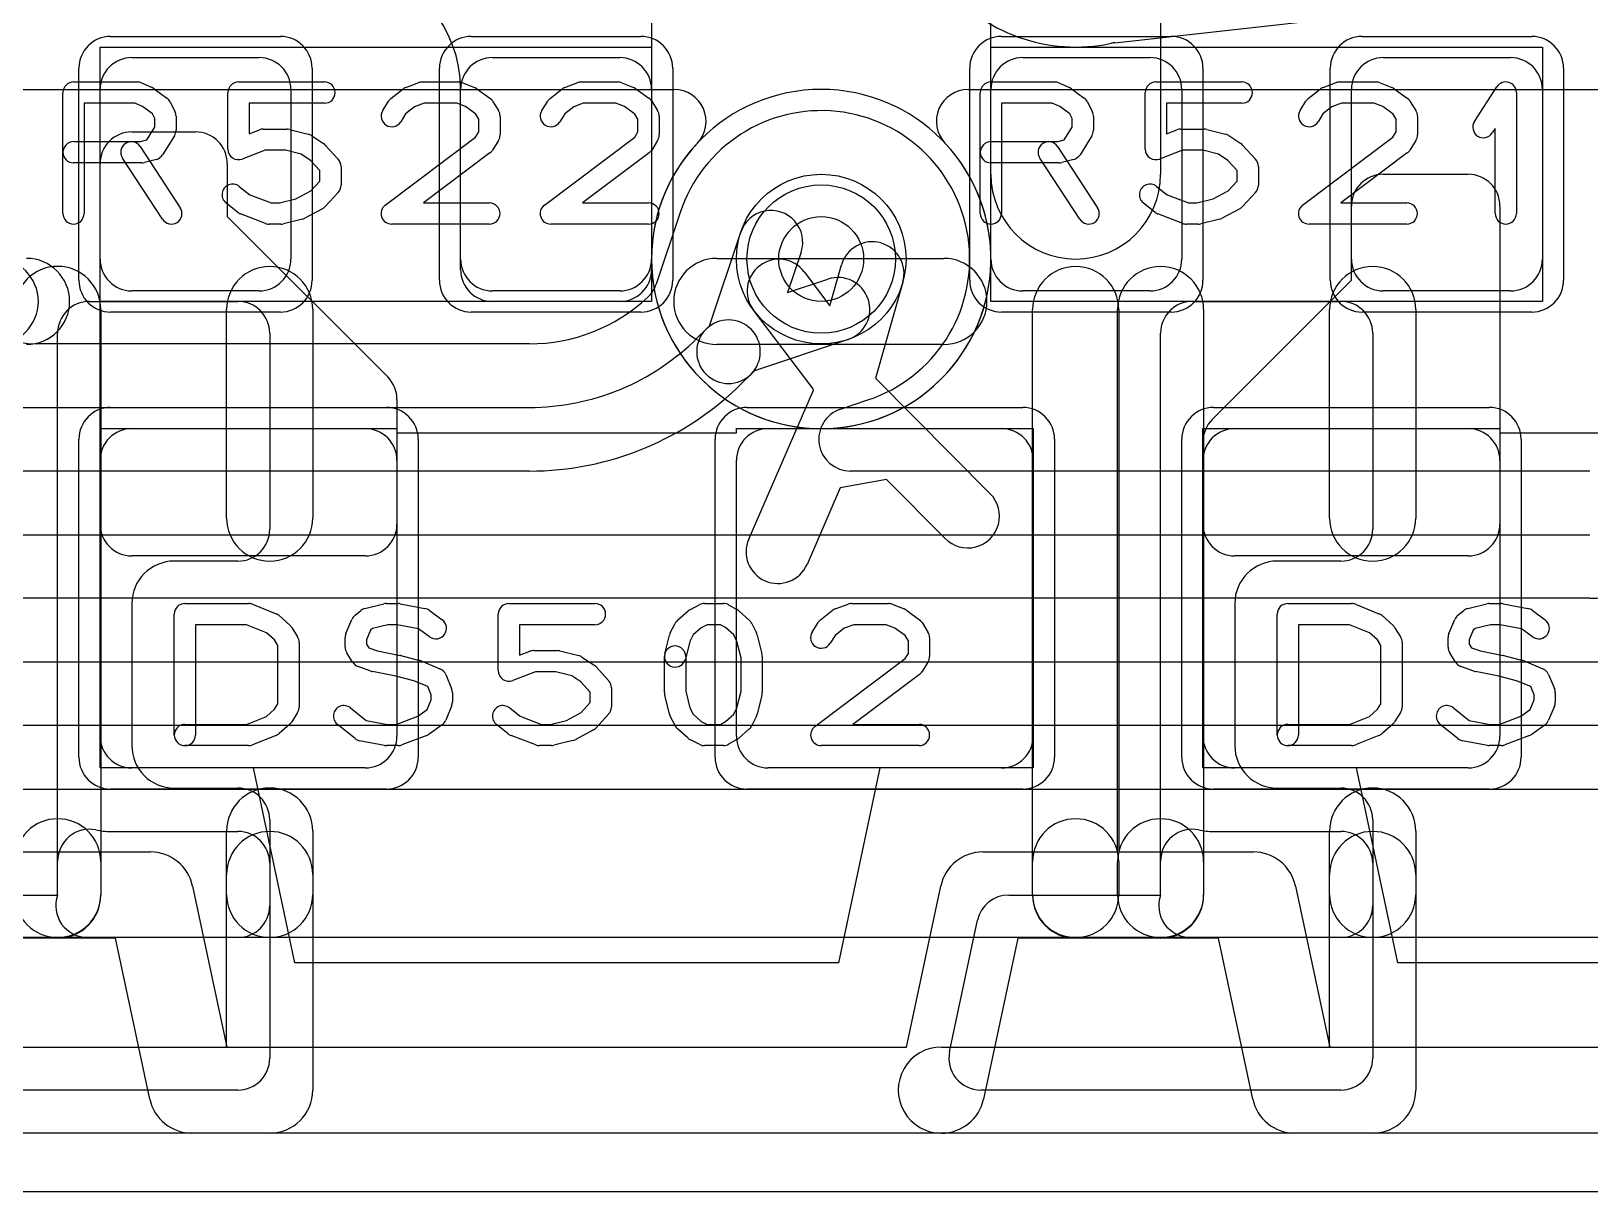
# Model space of a CAD drawing. Extents: x 0 to 23.1, y -0.5 to 20.
# Drawn here: x 8.438 to 12.112, y 0 to 2.737 of the extents above; entities that cross this region are included whole.
import ezdxf

# ---------------------------------------------------------------- set-up
doc = ezdxf.new("R2010")
doc.units = 0
for name, color, linetype in [('Hole', 1, 'CONTINUOUS'), ('L1', 3, 'CONTINUOUS'), ('L2', 3, 'CONTINUOUS'), ('L3', 3, 'CONTINUOUS'), ('L4', 3, 'CONTINUOUS'), ('MetalMask-A', 176, 'CONTINUOUS'), ('Outline', 7, 'CONTINUOUS'), ('PartsArea-A', 111, 'CONTINUOUS'), ('PartsSilk-A', 221, 'CONTINUOUS'), ('Resist-A', 2, 'CONTINUOUS'), ('Resist-B', 2, 'CONTINUOUS'), ('Silk-A', 140, 'CONTINUOUS')]:
    doc.layers.add(name, color=color, linetype=linetype)

msp = doc.modelspace()

# ---------------------------------------------------------------- linework, layer by layer
at = {"layer": 'Hole'}
msp.add_circle((10.3, 2.2), 0.1, dxfattribs=at)
at = {"layer": 'L1'}
for p, q in [((9.9, 3.32503), (9.9, 2.17497)), ((10.7, 2.4), (10.7, 3.1)), ((11.1, 3.1), (11.1, 2.4)), ((8.675, 2.675), (8.975, 2.675)), ((9.525, 2.675), (9.825, 2.675)), ((10.775, 2.675), (11.075, 2.675)), ((11.625, 2.675), (11.925, 2.675)), ((8.6, 2.2), (8.6, 2.6)), ((9.05, 2.6), (9.05, 2.2)), ((9.45, 2.17497), (9.45, 2.6)), ((9.45, 2.2), (9.45, 2.6)), ((9.9, 2.6), (9.9, 2.2)), ((10.7, 2.2), (10.7, 2.6)), ((11.15, 2.6), (11.15, 2.2)), ((11.55, 2.2), (11.55, 2.6)), ((12, 2.6), (12, 2.2)), ((8.67497, 2.5), (8.82503, 2.5)), ((8.6, 1.57497), (8.6, 2.42503)), ((8.9, 2.42503), (8.9, 2.3)), ((11.62497, 2.4), (11.82503, 2.4)), ((11.55, 2.15), (11.55, 2.32503)), ((11.9, 2.32503), (11.9, 1.57497)), ((8.9, 2.3), (9.27804, 1.92196)), ((10.26014, 2.16981), (10.32064, 2.08992)), ((10.32064, 2.08992), (10.34809, 2.1863)), ((10.49235, 2.14522), (10.42857, 1.92127)), ((11.22196, 1.82196), (11.55, 2.15)), ((8.975, 2.125), (8.675, 2.125)), ((9.82503, 2.1), (9.52497, 2.1)), ((9.825, 2.125), (9.525, 2.125)), ((11.075, 2.125), (10.775, 2.125)), ((11.925, 2.125), (11.625, 2.125)), ((10.28113, 1.89363), (10.14056, 2.07925)), ((10.42857, 1.92127), (10.42918, 1.91807)), ((10.42918, 1.91807), (10.69852, 1.64645)), ((10.12908, 1.53969), (10.28174, 1.89042)), ((10.28174, 1.89042), (10.28113, 1.89363)), ((9.3, 1.86895), (9.3, 1.57497)), ((8.675, 1.8), (9.225, 1.8)), ((10.175, 1.8), (10.725, 1.8)), ((11.2, 1.57497), (11.2, 1.76895)), ((11.275, 1.8), (11.825, 1.8)), ((8.6, 1.075), (8.6, 1.725)), ((9.3, 1.725), (9.3, 1.075)), ((10.1, 1.075), (10.1, 1.725)), ((10.8, 1.725), (10.8, 1.075)), ((11.2, 1.075), (11.2, 1.725)), ((11.9, 1.725), (11.9, 1.075)), ((10.34507, 1.66008), (10.26662, 1.47983)), ((10.45355, 1.68045), (10.34507, 1.66008)), ((10.592, 1.54083), (10.45355, 1.68045)), ((9.22503, 1.5), (8.67497, 1.5)), ((11.82503, 1.5), (11.27497, 1.5)), ((9.225, 1), (8.675, 1)), ((10.725, 1), (10.175, 1)), ((11.825, 1), (11.275, 1))]:
    msp.add_line(p, q, dxfattribs=at)
msp.add_circle((10.3, 2.2), 0.2, dxfattribs=at)
for centre, radius, start, end in [((9.15, 2.6), 0.3, 0, 80.53768), ((8.675, 2.6), 0.075, 90, 180), ((8.975, 2.6), 0.075, 0, 90), ((9.525, 2.6), 0.075, 90, 180), ((9.825, 2.6), 0.075, 0, 90), ((10.775, 2.6), 0.075, 90, 180), ((11.075, 2.6), 0.075, 0, 90), ((11.625, 2.6), 0.075, 90, 180), ((11.925, 2.6), 0.075, 0, 90), ((8.67497, 2.42503), 0.07497, 90, 180), ((8.82503, 2.42503), 0.07497, 0, 90), ((10.9, 2.4), 0.2, 180, 0), ((11.62497, 2.32503), 0.07497, 90, 180), ((11.82503, 2.32503), 0.07497, 0, 90), ((10.42022, 2.16576), 0.075, -15.89503, 164.10361), ((8.675, 2.2), 0.075, 180, -90), ((8.975, 2.2), 0.075, -90, 0), ((9.525, 2.2), 0.075, 180, -90), ((9.52497, 2.17497), 0.07497, 180, -90), ((9.825, 2.2), 0.075, -90, 0), ((9.82503, 2.17497), 0.07497, -90, 0), ((10.20035, 2.12453), 0.075, 37.13728, -142.86298), ((10.775, 2.2), 0.075, 180, -90), ((11.075, 2.2), 0.075, -90, 0), ((11.625, 2.2), 0.075, 180, -90), ((11.925, 2.2), 0.075, -90, 0), ((9.22503, 1.86895), 0.07497, 0, 45), ((11.27497, 1.76895), 0.07497, 135, 180), ((8.675, 1.725), 0.075, 90, 180), ((9.225, 1.725), 0.075, 0, 90), ((10.175, 1.725), 0.075, 90, 180), ((10.725, 1.725), 0.075, 0, 90), ((11.275, 1.725), 0.075, 90, 180), ((11.825, 1.725), 0.075, 0, 90), ((10.64526, 1.59364), 0.075, -135.24308, 44.75924), ((8.67497, 1.57497), 0.07497, 180, -90), ((9.22503, 1.57497), 0.07497, -90, 0), ((11.27497, 1.57497), 0.07497, 180, -90), ((11.82503, 1.57497), 0.07497, -90, 0), ((10.19785, 1.50976), 0.075, 156.48042, -23.52138), ((8.675, 1.075), 0.075, 180, -90), ((9.225, 1.075), 0.075, -90, 0), ((10.175, 1.075), 0.075, 180, -90), ((10.725, 1.075), 0.075, -90, 0), ((11.275, 1.075), 0.075, 180, -90), ((11.825, 1.075), 0.075, -90, 0)]:
    msp.add_arc(centre, radius, start, end, dxfattribs=at)
at = {"layer": 'L2'}
for p, q in [((10.99184, 2.71017), (11.79604, 2.79951)), ((20.22071, 0.6), (2.37929, 0.6))]:
    msp.add_line(p, q, dxfattribs=at)
for centre, radius, start, end in [((10.9, 3.10001), 0.40004, 90.52135, -77.83362), ((11.00012, 2.63563), 0.07501, 96.3385, 102.16838), ((10.3, 2.2), 0.40004, 90, -90), ((10.3, 2.2), 0.40004, -90, 90)]:
    msp.add_arc(centre, radius, start, end, dxfattribs=at)
at = {"layer": 'L3'}
for p, q in [((8.24651, 2.59996), (9.9535, 2.59996)), ((10.6465, 2.59996), (12.7535, 2.59996)), ((20.22071, 0.6), (2.37929, 0.6))]:
    msp.add_line(p, q, dxfattribs=at)
for centre, radius, start, end in [((9.9535, 2.52495), 0.07501, -43.15761, 90), ((10.6465, 2.52496), 0.07501, 90, -136.83681), ((10.3, 2.19999), 0.40004, 136.83644, 43.16356)]:
    msp.add_arc(centre, radius, start, end, dxfattribs=at)
at = {"layer": 'L4'}
for p, q in [((9.96769, 2.31), (9.91115, 2.14087)), ((10.03649, 2.04255), (10.11032, 2.26341)), ((10.25258, 2.21585), (10.22081, 2.12081)), ((10.22081, 2.12081), (10.31585, 2.15258)), ((10.00794, 2.014), (10.02846, 2.03452)), ((10.02846, 2.03452), (10.03649, 2.04255)), ((9.61198, 2.00003), (8.45004, 2.00003)), ((10.36341, 2.01032), (10.14255, 1.93649)), ((10.13452, 1.92846), (10.114, 1.90794)), ((10.14255, 1.93649), (10.13452, 1.92846)), ((6.9, 1.84999), (9.61198, 1.84999)), ((10.34547, 1.84612), (10.41017, 1.86775)), ((9.61198, 1.69999), (6.9, 1.69999)), ((12.11192, 1.69999), (10.36925, 1.69999)), ((4.91234, 1.54995), (12.11192, 1.54995)), ((12.11192, 1.39995), (4.91234, 1.39995)), ((4.78812, 1.24991), (16.13658, 1.24991)), ((16.13658, 1.09991), (4.78812, 1.09991)), ((4.78812, 0.94987), (16.13658, 0.94987)), ((20.22071, 0.6), (2.37929, 0.6))]:
    msp.add_line(p, q, dxfattribs=at)
msp.add_circle((10.3, 2.2), 0.2, dxfattribs=at)
for centre, radius, start, end in [((10.3, 2.2), 0.35004, -71.63079, 161.65512), ((9.89656, 2.33378), 0.075, -18.48568, -18.34798), ((10.18145, 2.23963), 0.075, -18.48568, 161.51587), ((8.45004, 2.20003), 0.2, 180, -90), ((9.84002, 2.16465), 0.075, -47.0911, -18.48568), ((10.33963, 2.08145), 0.075, -71.51432, 108.48413), ((9.61198, 2.40996), 0.40993, -90, -47.08978), ((10.08149, 1.98149), 0.075, 135, -45), ((10.08149, 1.98149), 0.075, -45, 135), ((9.61198, 2.40996), 0.55997, -90, -45), ((9.61198, 2.40996), 0.70997, -90, -45), ((10.36925, 1.77499), 0.075, 108.48568, -90), ((10.43395, 1.79662), 0.075, 108.37214, 108.48568), ((12.11193, 2.10995), 0.71, -90.00081, -45)]:
    msp.add_arc(centre, radius, start, end, dxfattribs=at)
at = {"layer": 'MetalMask-A'}
for p, q in [((8.675, 2.675), (8.975, 2.675)), ((9.525, 2.675), (9.825, 2.675)), ((10.775, 2.675), (11.075, 2.675)), ((11.625, 2.675), (11.925, 2.675)), ((8.6, 2.2), (8.6, 2.6)), ((9.05, 2.6), (9.05, 2.2)), ((9.45, 2.2), (9.45, 2.6)), ((9.9, 2.6), (9.9, 2.2)), ((10.7, 2.2), (10.7, 2.6)), ((11.15, 2.6), (11.15, 2.2)), ((11.55, 2.2), (11.55, 2.6)), ((12, 2.6), (12, 2.2)), ((8.975, 2.125), (8.675, 2.125)), ((9.825, 2.125), (9.525, 2.125)), ((11.075, 2.125), (10.775, 2.125)), ((11.925, 2.125), (11.625, 2.125)), ((8.675, 1.8), (9.225, 1.8)), ((10.175, 1.8), (10.725, 1.8)), ((11.275, 1.8), (11.825, 1.8)), ((8.6, 1.075), (8.6, 1.725)), ((9.3, 1.725), (9.3, 1.075)), ((10.1, 1.075), (10.1, 1.725)), ((10.8, 1.725), (10.8, 1.075)), ((11.2, 1.075), (11.2, 1.725)), ((11.9, 1.725), (11.9, 1.075)), ((9.225, 1), (8.675, 1)), ((10.725, 1), (10.175, 1)), ((11.825, 1), (11.275, 1))]:
    msp.add_line(p, q, dxfattribs=at)
for centre, start, end in [((8.675, 2.6), 90, 180), ((8.975, 2.6), 0, 90), ((9.525, 2.6), 90, 180), ((9.825, 2.6), 0, 90), ((10.775, 2.6), 90, 180), ((11.075, 2.6), 0, 90), ((11.625, 2.6), 90, 180), ((11.925, 2.6), 0, 90), ((8.675, 2.2), 180, -90), ((8.975, 2.2), -90, 0), ((9.525, 2.2), 180, -90), ((9.825, 2.2), -90, 0), ((10.775, 2.2), 180, -90), ((11.075, 2.2), -90, 0), ((11.625, 2.2), 180, -90), ((11.925, 2.2), -90, 0), ((8.675, 1.725), 90, 180), ((9.225, 1.725), 0, 90), ((10.175, 1.725), 90, 180), ((10.725, 1.725), 0, 90), ((11.275, 1.725), 90, 180), ((11.825, 1.725), 0, 90), ((8.675, 1.075), 180, -90), ((9.225, 1.075), -90, 0), ((10.175, 1.075), 180, -90), ((10.725, 1.075), -90, 0), ((11.275, 1.075), 180, -90), ((11.825, 1.075), -90, 0)]:
    msp.add_arc(centre, 0.075, start, end, dxfattribs=at)
at = {"layer": 'Outline'}
msp.add_line((20.65, 0), (1.95, 0), dxfattribs=at)
at = {"layer": 'PartsArea-A'}
for p, q in [((8.6, 2.7), (9.9, 2.7)), ((8.6, 2.1), (8.6, 2.7)), ((9.9, 2.7), (9.9, 2.1)), ((10.7, 2.1), (10.7, 2.7)), ((10.7, 2.7), (12, 2.7)), ((12, 2.7), (12, 2.1)), ((9.9, 2.1), (8.6, 2.1)), ((12, 2.1), (10.7, 2.1)), ((8.6, 1), (8.6, 1.8)), ((8.6, 1.8), (9.3, 1.8)), ((9.3, 1.8), (9.3, 1.79)), ((9.3, 1.79), (10.1, 1.79)), ((10.1, 1.79), (10.1, 1.8)), ((10.1, 1.8), (10.8, 1.8)), ((10.8, 1.8), (10.8, 1)), ((11.2, 1), (11.2, 1.8)), ((11.2, 1.8), (11.9, 1.8)), ((11.9, 1.8), (11.9, 1.79)), ((11.9, 1.79), (12.7, 1.79)), ((8.96164, 1), (8.6, 1)), ((9.05952, 0.54), (8.96164, 1)), ((10.43836, 1), (10.34048, 0.53999)), ((10.8, 1), (10.43836, 1)), ((11.56164, 1), (11.2, 1)), ((11.65952, 0.54), (11.56164, 1)), ((10.34048, 0.53999), (9.05952, 0.54)), ((12.94048, 0.53999), (11.65952, 0.54))]:
    msp.add_line(p, q, dxfattribs=at)
at = {"layer": 'PartsSilk-A'}
for p, q in [((8.5375, 2.61759), (8.6875, 2.61759)), ((8.69765, 2.61544), (8.72265, 2.60433)), ((8.92639, 2.61759), (9.12917, 2.61759)), ((9.32063, 2.60497), (9.35118, 2.61608)), ((9.35972, 2.61759), (9.44583, 2.61759)), ((9.45511, 2.6158), (9.48289, 2.60469)), ((9.69563, 2.60497), (9.72618, 2.61608)), ((9.73472, 2.61759), (9.82083, 2.61759)), ((9.83011, 2.6158), (9.85789, 2.60469)), ((10.7, 2.61759), (10.85, 2.61759)), ((10.86015, 2.61544), (10.88515, 2.60433)), ((11.08889, 2.61759), (11.29167, 2.61759)), ((11.48313, 2.60497), (11.51368, 2.61608)), ((11.52222, 2.61759), (11.60833, 2.61759)), ((11.61761, 2.6158), (11.64539, 2.60469)), ((8.5125, 2.30741), (8.5125, 2.59259)), ((8.7272, 2.6017), (8.75776, 2.57948)), ((8.90139, 2.45926), (8.90139, 2.59259)), ((9.2663, 2.55029), (9.28019, 2.57251)), ((9.28577, 2.57878), (9.31355, 2.601)), ((9.48831, 2.6017), (9.51887, 2.57948)), ((9.52537, 2.57251), (9.53926, 2.55029)), ((9.6413, 2.55029), (9.65519, 2.57251)), ((9.66077, 2.57878), (9.68855, 2.601)), ((9.86331, 2.6017), (9.89387, 2.57948)), ((9.90037, 2.57251), (9.91426, 2.55029)), ((10.675, 2.30741), (10.675, 2.59259)), ((10.8897, 2.6017), (10.92026, 2.57948)), ((11.06389, 2.45926), (11.06389, 2.59259)), ((11.4288, 2.55029), (11.44269, 2.57251)), ((11.44827, 2.57878), (11.47605, 2.601)), ((11.65081, 2.6017), (11.68137, 2.57948)), ((11.68787, 2.57251), (11.70176, 2.55029)), ((11.84013, 2.5247), (11.89291, 2.60618)), ((11.93889, 2.59259), (11.93889, 2.30741)), ((8.6822, 2.56759), (8.5625, 2.56759)), ((8.5625, 2.56759), (8.5625, 2.30741)), ((8.69993, 2.55971), (8.6822, 2.56759)), ((8.72343, 2.54263), (8.69993, 2.55971)), ((8.72917, 2.53114), (8.72343, 2.54263)), ((8.76542, 2.57044), (8.77653, 2.54822)), ((8.77917, 2.53704), (8.77917, 2.5037)), ((9.12917, 2.56759), (8.95139, 2.56759)), ((8.95139, 2.56759), (8.95139, 2.49554)), ((9.32033, 2.5424), (9.3087, 2.52379)), ((9.34158, 2.55939), (9.32033, 2.5424)), ((9.36412, 2.56759), (9.34158, 2.55939)), ((9.44102, 2.56759), (9.36412, 2.56759)), ((9.46143, 2.55943), (9.44102, 2.56759)), ((9.48554, 2.54189), (9.46143, 2.55943)), ((9.49306, 2.52987), (9.48554, 2.54189)), ((9.54306, 2.53704), (9.54306, 2.49259)), ((9.69533, 2.5424), (9.6837, 2.52379)), ((9.71658, 2.55939), (9.69533, 2.5424)), ((9.73912, 2.56759), (9.71658, 2.55939)), ((9.81602, 2.56759), (9.73912, 2.56759)), ((9.83643, 2.55943), (9.81602, 2.56759)), ((9.86054, 2.54189), (9.83643, 2.55943)), ((9.86806, 2.52987), (9.86054, 2.54189)), ((9.91806, 2.53704), (9.91806, 2.49259)), ((10.8447, 2.56759), (10.725, 2.56759)), ((10.725, 2.56759), (10.725, 2.30741)), ((10.86243, 2.55971), (10.8447, 2.56759)), ((10.88593, 2.54263), (10.86243, 2.55971)), ((10.89167, 2.53114), (10.88593, 2.54263)), ((10.92792, 2.57044), (10.93903, 2.54822)), ((10.94167, 2.53704), (10.94167, 2.5037)), ((11.29167, 2.56759), (11.11389, 2.56759)), ((11.11389, 2.56759), (11.11389, 2.49554)), ((11.48283, 2.5424), (11.4712, 2.52379)), ((11.50408, 2.55939), (11.48283, 2.5424)), ((11.52662, 2.56759), (11.50408, 2.55939)), ((11.60352, 2.56759), (11.52662, 2.56759)), ((11.62393, 2.55943), (11.60352, 2.56759)), ((11.64804, 2.54189), (11.62393, 2.55943)), ((11.65556, 2.52987), (11.64804, 2.54189)), ((11.70556, 2.53704), (11.70556, 2.49259)), ((8.71042, 2.48087), (8.72917, 2.51087)), ((8.72917, 2.51087), (8.72917, 2.53114)), ((8.95139, 2.49554), (8.97582, 2.50484)), ((8.98472, 2.50648), (9.04028, 2.50648)), ((9.04634, 2.50573), (9.09078, 2.49462)), ((9.48543, 2.48756), (9.49306, 2.49976)), ((9.49306, 2.49976), (9.49306, 2.52987)), ((9.86043, 2.48756), (9.86806, 2.49976)), ((9.86806, 2.49976), (9.86806, 2.52987)), ((10.87292, 2.48087), (10.89167, 2.51087)), ((10.89167, 2.51087), (10.89167, 2.53114)), ((11.11389, 2.49554), (11.13832, 2.50484)), ((11.14722, 2.50648), (11.20278, 2.50648)), ((11.20884, 2.50573), (11.25328, 2.49462)), ((11.64793, 2.48756), (11.65556, 2.49976)), ((11.65556, 2.49976), (11.65556, 2.52987)), ((11.88889, 2.50801), (11.88209, 2.49752)), ((11.88889, 2.30741), (11.88889, 2.50801)), ((8.5375, 2.47685), (8.69533, 2.47685)), ((8.69453, 2.46553), (8.78898, 2.32109)), ((8.69533, 2.47685), (8.71042, 2.48087)), ((8.77537, 2.49045), (8.74759, 2.44601)), ((9.09859, 2.49117), (9.12637, 2.47265)), ((9.13093, 2.46875), (9.16149, 2.43542)), ((9.27247, 2.32739), (9.48543, 2.48756)), ((9.53926, 2.47934), (9.52537, 2.45712)), ((9.64747, 2.32739), (9.86043, 2.48756)), ((9.91426, 2.47934), (9.90037, 2.45712)), ((10.7, 2.47685), (10.85783, 2.47685)), ((10.85703, 2.46553), (10.95148, 2.32109)), ((10.85783, 2.47685), (10.87292, 2.48087)), ((10.93787, 2.49045), (10.91009, 2.44601)), ((11.26109, 2.49117), (11.28887, 2.47265)), ((11.29343, 2.46875), (11.32399, 2.43542)), ((11.43497, 2.32739), (11.64793, 2.48756)), ((11.70176, 2.47934), (11.68787, 2.45712)), ((8.69861, 2.42685), (8.5375, 2.42685)), ((8.74714, 2.29373), (8.65269, 2.43817)), ((8.73283, 2.4351), (8.70505, 2.42769)), ((8.98932, 2.45648), (8.93529, 2.4359)), ((9.0372, 2.45648), (8.98932, 2.45648)), ((9.07446, 2.44717), (9.0372, 2.45648)), ((9.09612, 2.43273), (9.07446, 2.44717)), ((9.11806, 2.40879), (9.09612, 2.43273)), ((9.5192, 2.45039), (9.36233, 2.33241)), ((9.8942, 2.45039), (9.73733, 2.33241)), ((10.86111, 2.42685), (10.7, 2.42685)), ((10.90964, 2.29373), (10.81519, 2.43817)), ((10.89533, 2.4351), (10.86755, 2.42769)), ((11.15182, 2.45648), (11.09779, 2.4359)), ((11.1997, 2.45648), (11.15182, 2.45648)), ((11.23696, 2.44717), (11.1997, 2.45648)), ((11.25862, 2.43273), (11.23696, 2.44717)), ((11.28056, 2.40879), (11.25862, 2.43273)), ((11.6817, 2.45039), (11.52483, 2.33241)), ((9.11806, 2.3838), (9.11806, 2.40879)), ((9.16806, 2.41852), (9.16806, 2.37407)), ((11.28056, 2.3838), (11.28056, 2.40879)), ((11.33056, 2.41852), (11.33056, 2.37407)), ((8.92812, 2.37137), (8.95284, 2.3516)), ((8.95284, 2.3516), (9.00321, 2.33241)), ((9.06178, 2.34203), (9.09696, 2.36079)), ((9.09696, 2.36079), (9.11806, 2.3838)), ((9.16149, 2.35717), (9.13093, 2.32384)), ((11.09062, 2.37137), (11.11534, 2.3516)), ((11.11534, 2.3516), (11.16571, 2.33241)), ((11.22428, 2.34203), (11.25946, 2.36079)), ((11.25946, 2.36079), (11.28056, 2.3838)), ((11.32399, 2.35717), (11.29343, 2.32384)), ((8.92466, 2.31011), (8.89688, 2.33233)), ((9.00321, 2.33241), (9.02331, 2.33241)), ((9.02331, 2.33241), (9.06178, 2.34203)), ((9.12426, 2.31868), (9.08259, 2.29646)), ((9.36233, 2.33241), (9.51806, 2.33241)), ((9.73733, 2.33241), (9.89306, 2.33241)), ((11.08716, 2.31011), (11.05938, 2.33233)), ((11.16571, 2.33241), (11.18581, 2.33241)), ((11.18581, 2.33241), (11.22428, 2.34203)), ((11.28676, 2.31868), (11.24509, 2.29646)), ((11.52483, 2.33241), (11.68056, 2.33241)), ((8.98971, 2.28405), (8.93138, 2.30627)), ((9.02639, 2.28241), (8.99861, 2.28241)), ((9.07689, 2.29427), (9.03245, 2.28316)), ((9.51806, 2.28241), (9.2875, 2.28241)), ((9.89306, 2.28241), (9.6625, 2.28241)), ((11.15221, 2.28405), (11.09388, 2.30627)), ((11.18889, 2.28241), (11.16111, 2.28241)), ((11.23939, 2.29427), (11.19495, 2.28316)), ((11.68056, 2.28241), (11.45, 2.28241)), ((10.0539, 2.2016), (10.58916, 2.2016)), ((8.575, 2.1), (8.925, 2.1)), ((11.175, 2.1), (11.525, 2.1)), ((8.6016, 2.0812), (8.6016, 0.7)), ((8.8984, 1.58918), (8.8984, 2.08081)), ((9.1016, 2.08081), (9.1016, 1.58918)), ((10.7984, 0.7), (10.7984, 2.08081)), ((10.9984, 0.8016), (10.9984, 2.08081)), ((11.0016, 2.08081), (11.0016, 0.8016)), ((11.2016, 2.08081), (11.2016, 0.7)), ((11.4984, 1.58918), (11.4984, 2.08081)), ((11.7016, 2.08081), (11.7016, 1.58918)), ((8.5, 0.7), (8.5, 2.025)), ((9, 2.025), (9, 1.56258)), ((11.1, 0.7), (11.1, 2.025)), ((11.6, 2.025), (11.6, 1.56258)), ((10.58916, 1.9984), (10.0539, 1.9984)), ((8.925, 1.48758), (8.775, 1.48758)), ((11.525, 1.48758), (11.375, 1.48758)), ((8.675, 1.38758), (8.675, 1.0524)), ((8.775, 1.0774), (8.775, 1.36258)), ((8.8, 1.38758), (8.95, 1.38758)), ((8.95928, 1.38579), (9.01484, 1.36357)), ((9.20105, 1.35988), (9.21494, 1.37099)), ((9.2245, 1.37572), (9.26894, 1.38683)), ((9.275, 1.38758), (9.30278, 1.38758)), ((9.30746, 1.38714), (9.36579, 1.37603)), ((9.37581, 1.37169), (9.40637, 1.34947)), ((9.53889, 1.22925), (9.53889, 1.36258)), ((9.56389, 1.38758), (9.76667, 1.38758)), ((9.96117, 1.34794), (9.98617, 1.37016)), ((9.9916, 1.37383), (10.01382, 1.38494)), ((10.025, 1.38758), (10.06944, 1.38758)), ((10.08184, 1.38429), (10.10129, 1.37318)), ((10.1055, 1.37016), (10.1305, 1.34794)), ((10.29827, 1.34877), (10.32605, 1.37099)), ((10.33313, 1.37496), (10.36368, 1.38607)), ((10.37222, 1.38758), (10.45833, 1.38758)), ((10.46761, 1.38579), (10.49539, 1.37468)), ((10.50081, 1.37169), (10.53137, 1.34947)), ((11.275, 1.38758), (11.275, 1.0524)), ((11.375, 1.0774), (11.375, 1.36258)), ((11.4, 1.38758), (11.55, 1.38758)), ((11.55928, 1.38579), (11.61484, 1.36357)), ((11.80105, 1.35988), (11.81494, 1.37099)), ((11.8245, 1.37572), (11.86894, 1.38683)), ((11.875, 1.38758), (11.90278, 1.38758)), ((11.90746, 1.38714), (11.96579, 1.37603)), ((11.97581, 1.37169), (12.00637, 1.34947)), ((8.94519, 1.33758), (8.825, 1.33758)), ((8.825, 1.33758), (8.825, 1.0774)), ((8.99222, 1.31877), (8.94519, 1.33758)), ((9.02217, 1.35905), (9.04717, 1.33683)), ((9.05176, 1.33138), (9.06564, 1.30916)), ((9.1797, 1.31665), (9.19359, 1.34998)), ((9.23728, 1.32483), (9.22778, 1.30203)), ((9.24192, 1.32854), (9.23728, 1.32483)), ((9.27808, 1.33758), (9.24192, 1.32854)), ((9.30042, 1.33758), (9.27808, 1.33758)), ((9.35093, 1.32796), (9.30042, 1.33758)), ((9.37697, 1.30903), (9.35093, 1.32796)), ((9.76667, 1.33758), (9.58889, 1.33758)), ((9.58889, 1.33758), (9.58889, 1.26553)), ((9.94431, 1.31821), (9.95542, 1.34043)), ((10.01692, 1.33059), (9.99799, 1.31376)), ((10.0309, 1.33758), (10.01692, 1.33059)), ((10.0628, 1.33758), (10.0309, 1.33758)), ((10.07423, 1.33105), (10.0628, 1.33758)), ((10.09368, 1.31376), (10.07423, 1.33105)), ((10.13625, 1.34043), (10.14736, 1.31821)), ((10.2788, 1.32028), (10.29269, 1.3425)), ((10.35408, 1.32938), (10.33283, 1.31239)), ((10.37662, 1.33758), (10.35408, 1.32938)), ((10.45352, 1.33758), (10.37662, 1.33758)), ((10.47393, 1.32942), (10.45352, 1.33758)), ((10.49804, 1.31188), (10.47393, 1.32942)), ((10.53787, 1.3425), (10.55176, 1.32028)), ((11.54519, 1.33758), (11.425, 1.33758)), ((11.425, 1.33758), (11.425, 1.0774)), ((11.59222, 1.31877), (11.54519, 1.33758)), ((11.62217, 1.35905), (11.64717, 1.33683)), ((11.65176, 1.33138), (11.66564, 1.30916)), ((11.7797, 1.31665), (11.79359, 1.34998)), ((11.83728, 1.32483), (11.82778, 1.30203)), ((11.84192, 1.32854), (11.83728, 1.32483)), ((11.87808, 1.33758), (11.84192, 1.32854)), ((11.90042, 1.33758), (11.87808, 1.33758)), ((11.95093, 1.32796), (11.90042, 1.33758)), ((11.97697, 1.30903), (11.95093, 1.32796)), ((9.01126, 1.30184), (8.99222, 1.31877)), ((9.01944, 1.28875), (9.01126, 1.30184)), ((9.01944, 1.15123), (9.01944, 1.28875)), ((9.06944, 1.29592), (9.06944, 1.14406)), ((9.17778, 1.2848), (9.17778, 1.30703)), ((9.22778, 1.30203), (9.22778, 1.29197)), ((9.22778, 1.29197), (9.23331, 1.28313)), ((9.93131, 1.26864), (9.94242, 1.31309)), ((9.99026, 1.2983), (9.97981, 1.25652)), ((9.99799, 1.31376), (9.99026, 1.2983)), ((10.10141, 1.2983), (10.09368, 1.31376)), ((10.11111, 1.2595), (10.10141, 1.2983)), ((10.14925, 1.31309), (10.16036, 1.26864)), ((10.33283, 1.31239), (10.3212, 1.29378)), ((10.50556, 1.29986), (10.49804, 1.31188)), ((10.50556, 1.26975), (10.50556, 1.29986)), ((10.55556, 1.30703), (10.55556, 1.26258)), ((11.61126, 1.30184), (11.59222, 1.31877)), ((11.61944, 1.28875), (11.61126, 1.30184)), ((11.61944, 1.15123), (11.61944, 1.28875)), ((11.66944, 1.29592), (11.66944, 1.14406)), ((11.77778, 1.2848), (11.77778, 1.30703)), ((11.82778, 1.30203), (11.82778, 1.29197)), ((11.82778, 1.29197), (11.83331, 1.28313)), ((9.19547, 1.24933), (9.18158, 1.27155)), ((9.23331, 1.28313), (9.25398, 1.27561)), ((9.25398, 1.27561), (9.30768, 1.26487)), ((9.30884, 1.26461), (9.35328, 1.2535)), ((9.35684, 1.25233), (9.40129, 1.23381)), ((9.58889, 1.26553), (9.61332, 1.27483)), ((9.62222, 1.27647), (9.67778, 1.27647)), ((9.68384, 1.27572), (9.72828, 1.26461)), ((9.73609, 1.26116), (9.76387, 1.24264)), ((9.93056, 1.1774), (9.93056, 1.26258)), ((9.98056, 1.26258), (9.98056, 1.18048)), ((10.11111, 1.18048), (10.11111, 1.2595)), ((10.16111, 1.26258), (10.16111, 1.1774)), ((10.28497, 1.09738), (10.49793, 1.25755)), ((10.49793, 1.25755), (10.50556, 1.26975)), ((10.55176, 1.24933), (10.53787, 1.22711)), ((11.79547, 1.24933), (11.78158, 1.27155)), ((11.83331, 1.28313), (11.85398, 1.27561)), ((11.85398, 1.27561), (11.90768, 1.26487)), ((11.90884, 1.26461), (11.95328, 1.2535)), ((11.95684, 1.25233), (12.00129, 1.23381)), ((9.23868, 1.22798), (9.20813, 1.23909)), ((9.29729, 1.21596), (9.24232, 1.22696)), ((9.33934, 1.20545), (9.29729, 1.21596)), ((9.41475, 1.22035), (9.42864, 1.18702)), ((9.62682, 1.22647), (9.57279, 1.20589)), ((9.6747, 1.22647), (9.62682, 1.22647)), ((9.71196, 1.21716), (9.6747, 1.22647)), ((9.73362, 1.20272), (9.71196, 1.21716)), ((9.76843, 1.23874), (9.79899, 1.20541)), ((10.5317, 1.22038), (10.37483, 1.1024)), ((11.83868, 1.22798), (11.80813, 1.23909)), ((11.89729, 1.21596), (11.84232, 1.22696)), ((11.93934, 1.20545), (11.89729, 1.21596)), ((12.01475, 1.22035), (12.02864, 1.18702)), ((9.37255, 1.19161), (9.33934, 1.20545)), ((9.38056, 1.1724), (9.37255, 1.19161)), ((9.43056, 1.1774), (9.43056, 1.15518)), ((9.75556, 1.17878), (9.73362, 1.20272)), ((9.75556, 1.15379), (9.75556, 1.17878)), ((9.80556, 1.18851), (9.80556, 1.14406)), ((9.98056, 1.18048), (9.99026, 1.14168)), ((10.10141, 1.14168), (10.11111, 1.18048)), ((11.97255, 1.19161), (11.93934, 1.20545)), ((11.98056, 1.1724), (11.97255, 1.19161)), ((12.03056, 1.1774), (12.03056, 1.15518)), ((9.01126, 1.13814), (9.01944, 1.15123)), ((9.19062, 1.14136), (9.22744, 1.11191)), ((9.37129, 1.13793), (9.38056, 1.16018)), ((9.38056, 1.16018), (9.38056, 1.1724)), ((9.42864, 1.14557), (9.41475, 1.11223)), ((9.56562, 1.14136), (9.59034, 1.12159)), ((9.73446, 1.13078), (9.75556, 1.15379)), ((9.94242, 1.12689), (9.93131, 1.17134)), ((9.99026, 1.14168), (9.99799, 1.12622)), ((10.09368, 1.12622), (10.10141, 1.14168)), ((10.16036, 1.17134), (10.14925, 1.12689)), ((11.61126, 1.13814), (11.61944, 1.15123)), ((11.79062, 1.14136), (11.82744, 1.11191)), ((11.97129, 1.13793), (11.98056, 1.16018)), ((11.98056, 1.16018), (11.98056, 1.1724)), ((12.02864, 1.14557), (12.01475, 1.11223)), ((8.8, 1.1024), (8.94519, 1.1024)), ((8.94519, 1.1024), (8.99222, 1.12121)), ((8.99222, 1.12121), (9.01126, 1.13814)), ((9.04717, 1.10315), (9.02217, 1.08093)), ((9.06564, 1.13082), (9.05176, 1.1086)), ((9.20105, 1.06899), (9.15938, 1.10232)), ((9.22744, 1.11191), (9.27736, 1.1024)), ((9.27736, 1.1024), (9.29818, 1.1024)), ((9.29818, 1.1024), (9.3491, 1.1218)), ((9.3491, 1.1218), (9.37129, 1.13793)), ((9.56216, 1.0801), (9.53438, 1.10232)), ((9.59034, 1.12159), (9.64071, 1.1024)), ((9.64071, 1.1024), (9.66081, 1.1024)), ((9.66081, 1.1024), (9.69928, 1.11202)), ((9.69928, 1.11202), (9.73446, 1.13078)), ((9.79899, 1.12716), (9.76843, 1.09383)), ((9.95542, 1.09955), (9.94431, 1.12177)), ((9.99799, 1.12622), (10.01692, 1.10939)), ((10.01692, 1.10939), (10.0309, 1.1024)), ((10.0309, 1.1024), (10.0628, 1.1024)), ((10.0628, 1.1024), (10.07423, 1.10893)), ((10.07423, 1.10893), (10.09368, 1.12622)), ((10.14736, 1.12177), (10.13625, 1.09955)), ((10.37483, 1.1024), (10.53056, 1.1024)), ((11.4, 1.1024), (11.54519, 1.1024)), ((11.54519, 1.1024), (11.59222, 1.12121)), ((11.59222, 1.12121), (11.61126, 1.13814)), ((11.64717, 1.10315), (11.62217, 1.08093)), ((11.66564, 1.13082), (11.65176, 1.1086)), ((11.80105, 1.06899), (11.75938, 1.10232)), ((11.82744, 1.11191), (11.87736, 1.1024)), ((11.87736, 1.1024), (11.89818, 1.1024)), ((11.89818, 1.1024), (11.9491, 1.1218)), ((11.9491, 1.1218), (11.97129, 1.13793)), ((9.01484, 1.07641), (8.95928, 1.05419)), ((9.37001, 1.07626), (9.31168, 1.05404)), ((9.40637, 1.10162), (9.37581, 1.0794)), ((9.62721, 1.05404), (9.56888, 1.07626)), ((9.76176, 1.08867), (9.72009, 1.06645)), ((9.98617, 1.06982), (9.96117, 1.09204)), ((10.01382, 1.05504), (9.9916, 1.06615)), ((10.10129, 1.0668), (10.08184, 1.05569)), ((10.1305, 1.09204), (10.1055, 1.06982)), ((11.61484, 1.07641), (11.55928, 1.05419)), ((11.97001, 1.07626), (11.91168, 1.05404)), ((12.00637, 1.10162), (11.97581, 1.0794)), ((8.95, 1.0524), (8.8, 1.0524)), ((9.27032, 1.05284), (9.21199, 1.06395)), ((9.30278, 1.0524), (9.275, 1.0524)), ((9.66389, 1.0524), (9.63611, 1.0524)), ((9.71439, 1.06426), (9.66995, 1.05315)), ((10.06944, 1.0524), (10.025, 1.0524)), ((10.53056, 1.0524), (10.3, 1.0524)), ((11.55, 1.0524), (11.4, 1.0524)), ((11.87032, 1.05284), (11.81199, 1.06395)), ((11.90278, 1.0524), (11.875, 1.0524)), ((8.775, 0.9524), (8.925, 0.9524)), ((11.375, 0.9524), (11.525, 0.9524)), ((8.8984, 0.3416), (8.8984, 0.8508)), ((9, 0.8774), (9, 0.315)), ((9.1016, 0.8508), (9.1016, 0.24)), ((11.4984, 0.3416), (11.4984, 0.8508)), ((11.6, 0.8774), (11.6, 0.315)), ((11.7016, 0.8508), (11.7016, 0.24)), ((8.4016, 0.8016), (8.71876, 0.8016)), ((10.68124, 0.8016), (10.9984, 0.8016)), ((11.0016, 0.8016), (11.31876, 0.8016)), ((8.14196, 0.7), (8.5, 0.7)), ((8.81814, 0.72115), (8.8989, 0.3416)), ((10.5011, 0.34159), (10.58186, 0.72114)), ((10.74196, 0.7), (11.1, 0.7)), ((11.41814, 0.72115), (11.4989, 0.3416)), ((10.60264, 0.3306), (10.6686, 0.64061)), ((8.5, 0.5984), (8.1635, 0.5984)), ((8.6365, 0.5984), (8.3, 0.5984)), ((8.71726, 0.21885), (8.6365, 0.5984)), ((10.7635, 0.5984), (10.68274, 0.21885)), ((11.1, 0.5984), (10.7635, 0.5984)), ((11.2365, 0.5984), (10.9, 0.5984)), ((11.31726, 0.21885), (11.2365, 0.5984)), ((7.98336, 0.34159), (8.8984, 0.3416)), ((8.8989, 0.3416), (10.5011, 0.34159)), ((10.58336, 0.34159), (11.4984, 0.3416)), ((11.4989, 0.3416), (13.1011, 0.34159)), ((8.925, 0.24), (8.076, 0.23999)), ((11.525, 0.24), (10.676, 0.23999)), ((9, 0.1384), (7.98336, 0.13839)), ((10.58336, 0.13839), (8.81664, 0.1384)), ((11.6, 0.1384), (10.58336, 0.13839)), ((13.18336, 0.13839), (11.41664, 0.1384))]:
    msp.add_line(p, q, dxfattribs=at)
for centre, radius, start, end in [((8.5375, 2.59259), 0.025, 90, 180), ((8.6875, 2.59259), 0.025, 66.04914, 90), ((8.92639, 2.59259), 0.025, 90, 180), ((9.12917, 2.59259), 0.025, -90, 90), ((9.35972, 2.59259), 0.025, 90, 109.98461), ((9.44583, 2.59259), 0.025, 68.2071, 90), ((9.73472, 2.59259), 0.025, 90, 109.98461), ((9.82083, 2.59259), 0.025, 68.2071, 90), ((10.7, 2.59259), 0.025, 90, 180), ((10.85, 2.59259), 0.025, 66.04914, 90), ((11.08889, 2.59259), 0.025, 90, 180), ((11.29167, 2.59259), 0.025, -90, 90), ((11.52222, 2.59259), 0.025, 90, 109.98461), ((11.60833, 2.59259), 0.025, 68.2071, 90), ((11.91389, 2.59259), 0.025, 0, 147.06619), ((8.7125, 2.58148), 0.025, 53.98274, 66.03964), ((8.74306, 2.55926), 0.025, 26.56505, 53.97932), ((9.30139, 2.55926), 0.025, 128.66697, 147.98998), ((9.32917, 2.58148), 0.025, 109.97919, 128.65478), ((9.47361, 2.58148), 0.025, 53.98274, 68.20215), ((9.50417, 2.55926), 0.025, 32.00538, 53.97932), ((9.67639, 2.55926), 0.025, 128.66697, 147.98998), ((9.70417, 2.58148), 0.025, 109.97919, 128.65478), ((9.84861, 2.58148), 0.025, 53.98274, 68.20215), ((9.87917, 2.55926), 0.025, 32.00538, 53.97932), ((10.875, 2.58148), 0.025, 53.98274, 66.03964), ((10.90556, 2.55926), 0.025, 26.56505, 53.97932), ((11.46389, 2.55926), 0.025, 128.66697, 147.98998), ((11.49167, 2.58148), 0.025, 109.97919, 128.65478), ((11.63611, 2.58148), 0.025, 53.98274, 68.20215), ((11.66667, 2.55926), 0.025, 32.00538, 53.97932), ((8.75417, 2.53704), 0.025, 0, 26.56505), ((9.2875, 2.53704), 0.025, 147.99462, -32.01002), ((9.51806, 2.53704), 0.025, 0, 32.01002), ((9.6625, 2.53704), 0.025, 147.99462, -32.01002), ((9.89306, 2.53704), 0.025, 0, 32.01002), ((10.91667, 2.53704), 0.025, 0, 26.56505), ((11.45, 2.53704), 0.025, 147.99462, -32.01002), ((11.68056, 2.53704), 0.025, 0, 32.01002), ((8.75417, 2.5037), 0.025, -32.00538, 0), ((8.98472, 2.48148), 0.025, 90, 110.85364), ((9.04028, 2.48148), 0.025, 75.96932, 90), ((10.91667, 2.5037), 0.025, -32.00538, 0), ((11.14722, 2.48148), 0.025, 90, 110.85364), ((11.20278, 2.48148), 0.025, 75.96932, 90), ((11.86111, 2.51111), 0.025, 147.06646, -32.93381), ((8.5375, 2.45185), 0.025, 90, -90), ((8.67361, 2.45185), 0.025, 33.18146, -146.81914), ((9.08472, 2.47037), 0.025, 56.30358, 75.96376), ((9.1125, 2.45185), 0.025, 42.5203, 56.30993), ((9.51806, 2.49259), 0.025, -32.00538, 0), ((9.89306, 2.49259), 0.025, -32.00538, 0), ((10.7, 2.45185), 0.025, 90, -90), ((10.83611, 2.45185), 0.025, 33.18146, -146.81914), ((11.24722, 2.47037), 0.025, 56.30358, 75.96376), ((11.275, 2.45185), 0.025, 42.5203, 56.30993), ((11.68056, 2.49259), 0.025, -32.00538, 0), ((8.69861, 2.45185), 0.025, -90, -75.06473), ((8.72639, 2.45926), 0.025, -75.07449, -32.01002), ((8.92639, 2.45926), 0.025, 180, -69.1435), ((9.14306, 2.41852), 0.025, 0, 42.51745), ((9.50417, 2.47037), 0.025, -53.0476, -32.01002), ((9.87917, 2.47037), 0.025, -53.0476, -32.01002), ((10.86111, 2.45185), 0.025, -90, -75.06473), ((10.88889, 2.45926), 0.025, -75.07449, -32.01002), ((11.08889, 2.45926), 0.025, 180, -69.1435), ((11.30556, 2.41852), 0.025, 0, 42.51745), ((11.66667, 2.47037), 0.025, -53.0476, -32.01002), ((8.9125, 2.35185), 0.025, 51.33303, -128.65478), ((9.14306, 2.37407), 0.025, -42.5203, 0), ((11.075, 2.35185), 0.025, 51.33303, -128.65478), ((11.30556, 2.37407), 0.025, -42.5203, 0), ((8.76806, 2.30741), 0.025, -146.81854, 33.18086), ((9.1125, 2.34074), 0.025, -61.9383, -42.51745), ((9.2875, 2.30741), 0.025, 126.9524, -90), ((9.51806, 2.30741), 0.025, -90, 90), ((9.6625, 2.30741), 0.025, 126.9524, -90), ((9.89306, 2.30741), 0.025, -90, 90), ((10.93056, 2.30741), 0.025, -146.81854, 33.18086), ((11.275, 2.34074), 0.025, -61.9383, -42.51745), ((11.45, 2.30741), 0.025, 126.9524, -90), ((11.68056, 2.30741), 0.025, -90, 90), ((8.5375, 2.30741), 0.025, 180, 0), ((8.94028, 2.32963), 0.025, -128.66697, -110.85364), ((8.99861, 2.30741), 0.025, -110.8565, -90), ((9.02639, 2.30741), 0.025, -90, -75.96376), ((9.07083, 2.31852), 0.025, -75.96932, -61.9318), ((10.7, 2.30741), 0.025, 180, 0), ((11.10278, 2.32963), 0.025, -128.66697, -110.85364), ((11.16111, 2.30741), 0.025, -110.8565, -90), ((11.18889, 2.30741), 0.025, -90, -75.96376), ((11.23333, 2.31852), 0.025, -75.96932, -61.9318), ((11.91389, 2.30741), 0.025, 180, 0), ((8.5, 2.0812), 0.1016, 0, 180), ((8.42666, 2.1), 0.1016, -90, 90), ((8.42666, 2.1), 0.1016, -90, 90), ((9, 2.08081), 0.1016, 0, 180), ((10.0539, 2.1), 0.1016, 90, -90), ((10.58916, 2.1), 0.1016, -90, 90), ((10.9, 2.08081), 0.1016, 0, 180), ((11.1, 2.08081), 0.1016, 0, 180), ((11.6, 2.08081), 0.1016, 0, 180), ((8.575, 2.025), 0.075, 90, 180), ((8.925, 2.025), 0.075, 0, 90), ((11.175, 2.025), 0.075, 90, 180), ((11.525, 2.025), 0.075, 0, 90), ((9, 1.58918), 0.1016, 180, 0), ((11.6, 1.58918), 0.1016, 180, 0), ((8.925, 1.56258), 0.075, -90, 0), ((11.525, 1.56258), 0.075, -90, 0), ((8.775, 1.38758), 0.1, 90, 180), ((11.375, 1.38758), 0.1, 90, 180), ((8.8, 1.36258), 0.025, 90, 180), ((8.95, 1.36258), 0.025, 68.2071, 90), ((9.00556, 1.34036), 0.025, 48.37217, 68.20215), ((9.21667, 1.34036), 0.025, 128.66697, 157.37309), ((9.23056, 1.35147), 0.025, 104.03068, 128.66697), ((9.275, 1.36258), 0.025, 90, 104.03068), ((9.30278, 1.36258), 0.025, 79.21141, 90), ((9.36111, 1.35147), 0.025, 53.98274, 79.21141), ((9.56389, 1.36258), 0.025, 90, 180), ((9.76667, 1.36258), 0.025, -90, 90), ((10.00278, 1.35147), 0.025, 116.56505, 131.62783), ((10.025, 1.36258), 0.025, 90, 116.56505), ((10.06944, 1.36258), 0.025, 60.26649, 90), ((10.08889, 1.35147), 0.025, 48.37217, 60.26649), ((10.34167, 1.35147), 0.025, 109.97919, 128.65478), ((10.37222, 1.36258), 0.025, 90, 109.98461), ((10.45833, 1.36258), 0.025, 68.2071, 90), ((10.48611, 1.35147), 0.025, 53.98274, 68.20215), ((11.4, 1.36258), 0.025, 90, 180), ((11.55, 1.36258), 0.025, 68.2071, 90), ((11.60556, 1.34036), 0.025, 48.37217, 68.20215), ((11.81667, 1.34036), 0.025, 128.66697, 157.37309), ((11.83056, 1.35147), 0.025, 104.03068, 128.66697), ((11.875, 1.36258), 0.025, 90, 104.03068), ((11.90278, 1.36258), 0.025, 79.21141, 90), ((11.96111, 1.35147), 0.025, 53.98274, 79.21141), ((9.03056, 1.31814), 0.025, 31.98594, 48.36931), ((9.39167, 1.32925), 0.025, -126.01726, 53.97932), ((9.97778, 1.32925), 0.025, 131.62783, 153.43495), ((10.11389, 1.32925), 0.025, 26.56505, 48.37217), ((10.31389, 1.32925), 0.025, 128.66697, 147.98998), ((10.51667, 1.32925), 0.025, 32.00538, 53.97932), ((11.63056, 1.31814), 0.025, 31.98594, 48.36931), ((11.99167, 1.32925), 0.025, -126.01726, 53.97932), ((9.04444, 1.29592), 0.025, 0, 31.99147), ((9.20278, 1.30703), 0.025, 157.37309, 180), ((9.95556, 1.26258), 0.025, 0, 180), ((9.96667, 1.30703), 0.025, 153.43495, 165.96932), ((10.125, 1.30703), 0.025, 14.03068, 26.56505), ((10.3, 1.30703), 0.025, 147.99462, -32.01002), ((10.53056, 1.30703), 0.025, 0, 32.01002), ((11.64444, 1.29592), 0.025, 0, 31.99147), ((11.80278, 1.30703), 0.025, 157.37309, 180), ((9.20278, 1.2848), 0.025, 180, -147.99462), ((9.21667, 1.26258), 0.025, -147.99462, -109.97919), ((9.30278, 1.24036), 0.025, 75.96932, 78.69205), ((9.34722, 1.22925), 0.025, 67.37309, 75.96376), ((9.62222, 1.25147), 0.025, 90, 110.85364), ((9.67778, 1.25147), 0.025, 75.96932, 90), ((9.72222, 1.24036), 0.025, 56.30358, 75.96376), ((9.95556, 1.26258), 0.025, 165.96932, -14.03321), ((10.13611, 1.26258), 0.025, 0, 14.03068), ((10.53056, 1.26258), 0.025, -32.00538, 0), ((11.80278, 1.2848), 0.025, 180, -147.99462), ((11.81667, 1.26258), 0.025, -147.99462, -109.97919), ((11.90278, 1.24036), 0.025, 75.96932, 78.69205), ((11.94722, 1.22925), 0.025, 67.37309, 75.96376), ((9.24722, 1.25147), 0.025, -109.97919, -101.30544), ((9.39167, 1.21073), 0.025, 22.62692, 67.38105), ((9.56389, 1.22925), 0.025, 180, -69.1435), ((9.75, 1.22184), 0.025, 42.5203, 56.30993), ((10.51667, 1.24036), 0.025, -53.0476, -32.01002), ((11.84722, 1.25147), 0.025, -109.97919, -101.30544), ((11.99167, 1.21073), 0.025, 22.62692, 67.38105), ((9.40556, 1.1774), 0.025, 0, 22.62353), ((9.78056, 1.18851), 0.025, 0, 42.51745), ((9.95556, 1.1774), 0.025, 180, -165.96932), ((10.13611, 1.1774), 0.025, -14.03068, 0), ((12.00556, 1.1774), 0.025, 0, 22.62353), ((9.04444, 1.14406), 0.025, -31.98594, 0), ((9.175, 1.12184), 0.025, 51.33303, -128.65478), ((9.40556, 1.15518), 0.025, -22.60576, 0), ((9.55, 1.12184), 0.025, 51.33303, -128.65478), ((9.78056, 1.14406), 0.025, -42.5203, 0), ((11.64444, 1.14406), 0.025, -31.98594, 0), ((11.775, 1.12184), 0.025, 51.33303, -128.65478), ((12.00556, 1.15518), 0.025, -22.60576, 0), ((8.8, 1.0774), 0.025, 90, -90), ((9.03056, 1.12184), 0.025, -48.37217, -31.99147), ((9.39167, 1.12184), 0.025, -53.98274, -22.61742), ((9.96667, 1.13295), 0.025, -165.96932, -153.43495), ((10.125, 1.13295), 0.025, -26.56505, -14.03068), ((10.53056, 1.0774), 0.025, -90, 90), ((11.4, 1.0774), 0.025, 90, -90), ((11.63056, 1.12184), 0.025, -48.37217, -31.99147), ((11.99167, 1.12184), 0.025, -53.98274, -22.61742), ((8.8, 1.0774), 0.025, 180, 0), ((9.00556, 1.09962), 0.025, -68.2071, -48.36931), ((9.21667, 1.08851), 0.025, -128.66697, -100.78385), ((9.36111, 1.09962), 0.025, -69.1435, -53.97932), ((9.57778, 1.09962), 0.025, -128.66697, -110.85364), ((9.70833, 1.08851), 0.025, -75.96932, -61.9318), ((9.75, 1.11073), 0.025, -61.9383, -42.51745), ((9.97778, 1.11073), 0.025, -153.43495, -131.62783), ((10.00278, 1.08851), 0.025, -131.62783, -116.56505), ((10.08889, 1.08851), 0.025, -60.26649, -48.37217), ((10.11389, 1.11073), 0.025, -48.37217, -26.56505), ((10.3, 1.0774), 0.025, 126.9524, -90), ((11.4, 1.0774), 0.025, 180, 0), ((11.60556, 1.09962), 0.025, -68.2071, -48.36931), ((11.81667, 1.08851), 0.025, -128.66697, -100.78385), ((11.96111, 1.09962), 0.025, -69.1435, -53.97932), ((8.775, 1.0524), 0.1, 180, -90), ((8.95, 1.0774), 0.025, -90, -68.20215), ((9.275, 1.0774), 0.025, -100.78859, -90), ((9.30278, 1.0774), 0.025, -90, -69.14636), ((9.63611, 1.0774), 0.025, -110.8565, -90), ((9.66389, 1.0774), 0.025, -90, -75.96376), ((10.025, 1.0774), 0.025, -116.56505, -90), ((10.06944, 1.0774), 0.025, -90, -60.26649), ((11.375, 1.0524), 0.1, 180, -90), ((11.55, 1.0774), 0.025, -90, -68.20215), ((11.875, 1.0774), 0.025, -100.78859, -90), ((11.90278, 1.0774), 0.025, -90, -69.14636), ((9, 0.8508), 0.1016, 0, 180), ((8.925, 0.8774), 0.075, 0, 90), ((11.6, 0.8508), 0.1016, 0, 180), ((11.525, 0.8774), 0.075, 0, 90), ((8.71876, 0.7), 0.1016, 12.01441, 90), ((10.68124, 0.7), 0.1016, 90, 167.9911), ((11.31876, 0.7), 0.1016, 12.01441, 90), ((8.5, 0.7), 0.1016, -90, 0), ((10.74196, 0.625), 0.075, 90, 167.98789), ((10.9, 0.7), 0.1016, 180, -90), ((11.1, 0.7), 0.1016, -90, 0), ((10.58336, 0.23999), 0.1016, 90, -89.99944), ((8.925, 0.315), 0.075, -90, 0), ((10.676, 0.31499), 0.075, 167.98741, -89.99944), ((11.525, 0.315), 0.075, -90, 0), ((9, 0.24), 0.1016, -90, 0), ((11.6, 0.24), 0.1016, -90, 0), ((8.81664, 0.24), 0.1016, -167.98559, -90.00032), ((10.58336, 0.23999), 0.1016, -90, -12.01214), ((11.41664, 0.24), 0.1016, -167.98559, -90.00032)]:
    msp.add_arc(centre, radius, start, end, dxfattribs=at)
at = {"layer": 'Resist-A'}
for p, q in [((8.625, 2.725), (9.025, 2.725)), ((9.475, 2.725), (9.875, 2.725)), ((10.725, 2.725), (11.125, 2.725)), ((11.575, 2.725), (11.975, 2.725)), ((8.55, 2.15), (8.55, 2.65)), ((9.1, 2.65), (9.1, 2.15)), ((9.4, 2.15), (9.4, 2.65)), ((9.95, 2.65), (9.95, 2.15)), ((10.65, 2.15), (10.65, 2.65)), ((11.2, 2.65), (11.2, 2.15)), ((11.5, 2.15), (11.5, 2.65)), ((12.05, 2.65), (12.05, 2.15)), ((9.025, 2.075), (8.625, 2.075)), ((9.875, 2.075), (9.475, 2.075)), ((11.125, 2.075), (10.725, 2.075)), ((11.975, 2.075), (11.575, 2.075)), ((8.625, 1.85), (9.275, 1.85)), ((10.125, 1.85), (10.775, 1.85)), ((11.225, 1.85), (11.875, 1.85)), ((8.55, 1.025), (8.55, 1.775)), ((9.35, 1.775), (9.35, 1.025)), ((10.05, 1.025), (10.05, 1.775)), ((10.85, 1.775), (10.85, 1.025)), ((11.15, 1.025), (11.15, 1.775)), ((11.95, 1.775), (11.95, 1.025)), ((9.275, 0.95), (8.625, 0.95)), ((10.775, 0.95), (10.125, 0.95)), ((11.875, 0.95), (11.225, 0.95))]:
    msp.add_line(p, q, dxfattribs=at)
msp.add_circle((10.3, 2.2), 0.175, dxfattribs=at)
for centre, start, end in [((8.625, 2.65), 90, 180), ((9.025, 2.65), 0, 90), ((9.475, 2.65), 90, 180), ((9.875, 2.65), 0, 90), ((10.725, 2.65), 90, 180), ((11.125, 2.65), 0, 90), ((11.575, 2.65), 90, 180), ((11.975, 2.65), 0, 90), ((8.625, 2.15), 180, -90), ((9.025, 2.15), -90, 0), ((9.475, 2.15), 180, -90), ((9.875, 2.15), -90, 0), ((10.725, 2.15), 180, -90), ((11.125, 2.15), -90, 0), ((11.575, 2.15), 180, -90), ((11.975, 2.15), -90, 0), ((8.625, 1.775), 90, 180), ((9.275, 1.775), 0, 90), ((10.125, 1.775), 90, 180), ((10.775, 1.775), 0, 90), ((11.225, 1.775), 90, 180), ((11.875, 1.775), 0, 90), ((8.625, 1.025), 180, -90), ((9.275, 1.025), -90, 0), ((10.125, 1.025), 180, -90), ((10.775, 1.025), -90, 0), ((11.225, 1.025), 180, -90), ((11.875, 1.025), -90, 0)]:
    msp.add_arc(centre, 0.075, start, end, dxfattribs=at)
at = {"layer": 'Resist-B'}
msp.add_circle((10.3, 2.2), 0.175, dxfattribs=at)
at = {"layer": 'Silk-A'}
for p, q in [((8.625, 0.85), (8.925, 0.85)), ((11.225, 0.85), (11.525, 0.85)), ((8.5, 0.7), (8.5, 0.78005)), ((8.6016, 0.77826), (8.6016, 0.7016)), ((9, 0.775), (9, 0.675)), ((10.7984, 0.7016), (10.7984, 0.77826)), ((10.9984, 0.7016), (10.9984, 0.77826)), ((11.0016, 0.77826), (11.0016, 0.7016)), ((11.1, 0.7), (11.1, 0.78005)), ((11.2016, 0.77826), (11.2016, 0.7016)), ((11.6, 0.775), (11.6, 0.675)), ((8.8984, 0.7016), (8.8984, 0.7484)), ((9.1016, 0.7484), (9.1016, 0.7016)), ((11.4984, 0.7016), (11.4984, 0.7484)), ((11.7016, 0.7484), (11.7016, 0.7016)), ((8.925, 0.6), (8.57071, 0.6)), ((11.525, 0.6), (11.17071, 0.6))]:
    msp.add_line(p, q, dxfattribs=at)
for centre, radius, start, end in [((8.35296, 2.1), 0.1016, -90, 90), ((8.35296, 2.1), 0.1016, -90, 90), ((8.5, 0.77826), 0.1016, 0, 180), ((8.575, 0.78005), 0.075, 78.46232, 180), ((8.625, 1.025), 0.17501, -101.53659, -90), ((9, 0.7484), 0.1016, 0, 180), ((8.925, 0.775), 0.075, 0, 90), ((10.9, 0.77826), 0.1016, 0, 180), ((11.1, 0.77826), 0.1016, 0, 180), ((11.175, 0.78005), 0.075, 78.46232, 180), ((11.225, 1.025), 0.17501, -101.53659, -90), ((11.6, 0.7484), 0.1016, 0, 180), ((11.525, 0.775), 0.075, 0, 90), ((8.5, 0.7016), 0.1016, 180, 0), ((8.57071, 0.675), 0.075, 160.52861, -90), ((9, 0.7016), 0.1016, 180, 0), ((10.9, 0.7016), 0.1016, 180, 0), ((11.1, 0.7016), 0.1016, 180, 0), ((11.17071, 0.675), 0.075, 160.52861, -90), ((11.6, 0.7016), 0.1016, 180, 0), ((8.925, 0.675), 0.075, -90, 0), ((11.525, 0.675), 0.075, -90, 0)]:
    msp.add_arc(centre, radius, start, end, dxfattribs=at)

doc.saveas('drawing.dxf')
